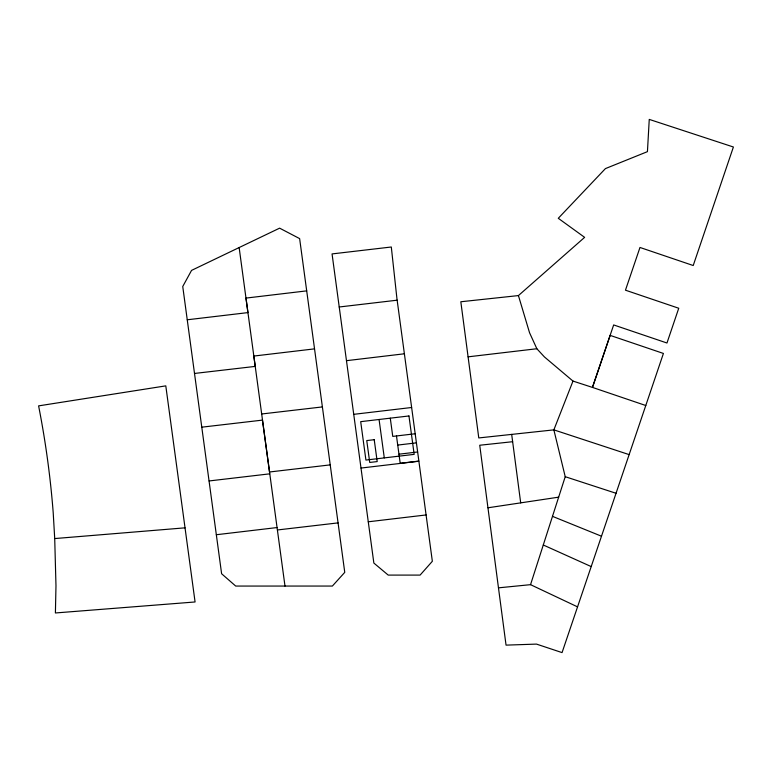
<?xml version="1.0" encoding="UTF-8"?>
<svg xmlns="http://www.w3.org/2000/svg" width="772" height="772" viewBox="0 0 772 772"><rect width="100%" height="100%" fill="white"/><g stroke="black" fill="none" stroke-linecap="round" stroke-linejoin="round"><path stroke-width="1.16" d="M512.627 441.709L479.73 445.241L498.471 587.839L530.538 584.665L565.229 476.7L553.862 429.869L572.988 381.078L544.405 356.915L536.858 348.741L529.553 332.751L518.427 295.579L584.626 237.351L558.281 218.293L605.431 168.595L647.438 151.65L649.252 119.399L733.4 147.008L693.217 265.52L639.978 247.465L625.465 290.185L678.742 308.25L666.969 343.009L613.663 324.935L592.462 387.409L572.988 381.078M498.471 587.839L506.046 645.131L536.492 644.099L562.055 652.601L663.418 353.451L610.141 335.386L592.462 387.409L645.797 405.522M239.146 247.551L191.552 270.393L182.742 286.508L221.612 573.75L235.711 586.064L332.375 586.054L344.756 572.361L299.632 238.606L279.618 228.155L239.146 247.551L247.937 312.602L187.258 319.782M487.972 507.783L558.667 497.158M306.706 290.87L245.978 298.088L255.233 366.401L194.496 373.455M314.522 348.867L253.834 356.056L284.993 586.083M396.49 435.958L400.205 463.306L418.878 461.096L396.914 298.465L391.308 247.001L332.057 253.92L346.474 360.678L404.383 353.788M368.263 521.795L426.086 514.953L432.349 561.283L420.103 575.092L388.21 575.092L373.851 563.049L346.474 360.678M339.188 306.995L397.155 300.192M468.083 356.838L536.858 348.741M353.759 414.332L411.621 407.5M415.162 433.758L392.755 436.402L390.275 418.173M397.725 445.077L416.397 442.867M398.96 454.187L417.633 451.987M330.223 464.879L269.524 471.991L262.461 420.113L201.772 427.177M209.106 480.956L269.775 473.834M361.035 468.054L418.887 461.222L426.086 514.953M216.324 534.735L277.042 527.556M277.418 529.968L338.078 522.885M261.669 413.985L322.397 406.921M518.427 295.579L460.826 301.755L478.775 437.936L553.862 429.869L629.132 454.612M54.715 538.567L53.22 512.878A964.141 937.497 12.1 0 0 38.6 405.879L165.797 385.865L195.075 601.967L55.401 612.968L55.98 585.813L54.715 538.567L185.029 527.836M565.229 476.7L616.046 493.279M552.511 516.362L601.484 536.212M530.538 584.665L577.562 606.879M543.295 545.003L591.188 566.58M379.071 419.495L384.292 457.892M511.682 434.404L520.695 502.881M408.957 415.963L360.698 421.657L365.918 460.064L414.168 454.37L408.957 415.963M374.227 439.702L366.758 440.58L369.73 462.457L377.199 461.579L374.227 439.702"/></g></svg>
